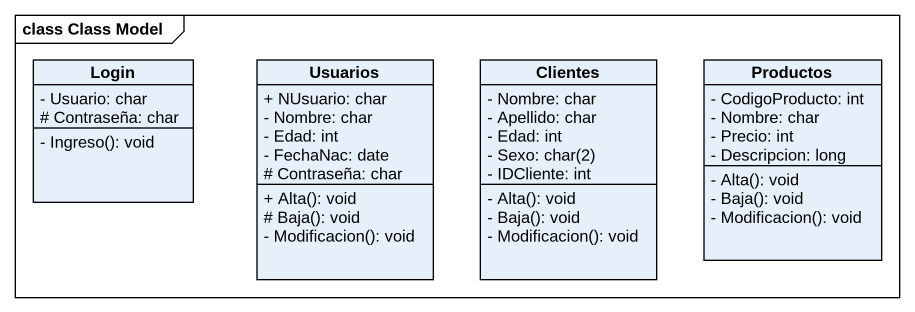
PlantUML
@startuml
mainframe class Class Model
hide circle
hide empty members
skinparam classAttributeIconSize 0
class Login {
  - Usuario: char
  # Contraseña: char
  - Ingreso(): void
}
class Usuarios {
  + NUsuario: char
  - Nombre: char
  - Edad: int
  - FechaNac: date
  # Contraseña: char
  + Alta(): void
  # Baja(): void
  - Modificacion(): void
}
class Clientes {
  - Nombre: char
  - Apellido: char
  - Edad: int
  {field} - Sexo: char(2)
  - IDCliente: int
  - Alta(): void
  - Baja(): void
  - Modificacion(): void
}
class Productos {
  - CodigoProducto: int
  - Nombre: char
  - Precio: int
  - Descripcion: long
  - Alta(): void
  - Baja(): void
  - Modificacion(): void
}
@enduml
